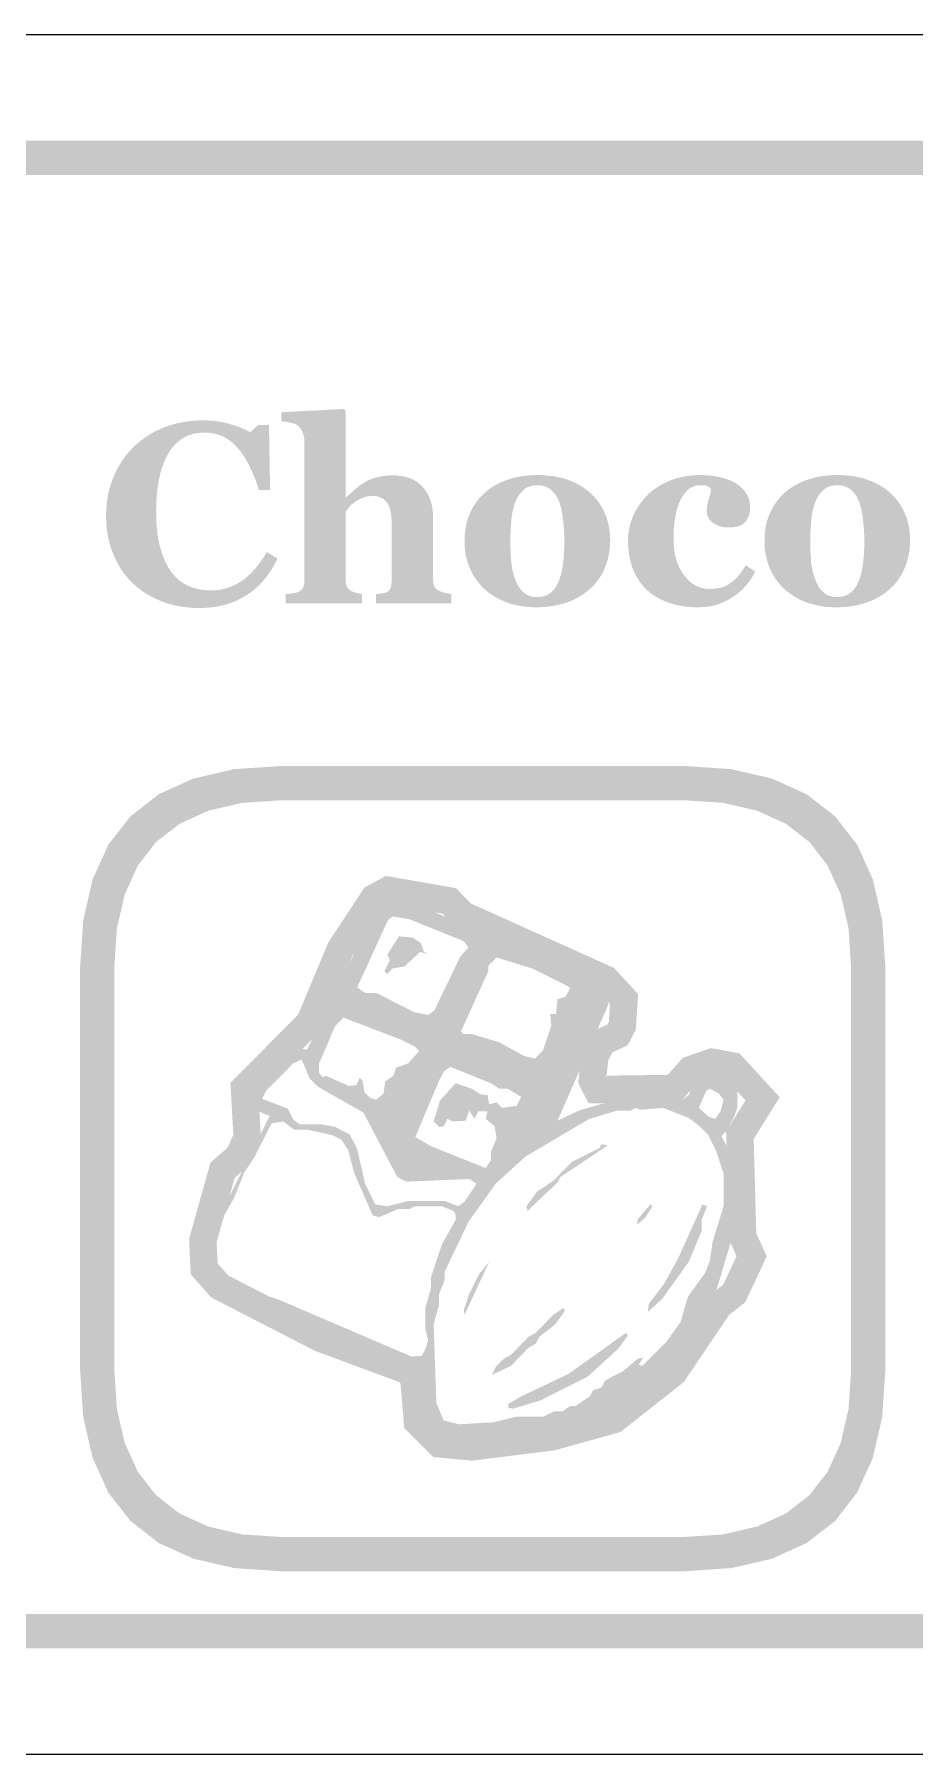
# Model space of a CAD drawing. Header units: millimetres. Extents: x 4 to 272, y 4 to 144.
# Drawn here: x 30.77 to 41.04, y 27.96 to 48.04 of the extents above; entities that cross this region are included whole.
import ezdxf

# ---------------------------------------------------------------- set-up
doc = ezdxf.new("R2010")
doc.units = ezdxf.units.MM
doc.layers.add('CUT', color=1, linetype='Continuous')
doc.layers.add('RASTER', color=7, linetype='Continuous')

msp = doc.modelspace()

# ---------------------------------------------------------------- hatches: boundary and pattern name
at = {"layer": 'RASTER'}
h = msp.add_hatch(color=7, dxfattribs=at)
h.paths.add_polyline_path([(5.2, 44.6), (5.234, 45.116), (5.337, 45.563), (5.509, 45.941), (5.75, 46.25), (6.059, 46.491), (6.438, 46.662), (6.884, 46.766), (7.4, 46.8), (64.6, 46.8), (65.116, 46.766), (65.563, 46.662), (65.941, 46.491), (66.25, 46.25), (66.491, 45.941), (66.663, 45.563), (66.766, 45.116), (66.8, 44.6), (66.8, 31.4), (66.766, 30.884), (66.663, 30.438), (66.491, 30.059), (66.25, 29.75), (65.941, 29.509), (65.563, 29.338), (65.116, 29.234), (64.6, 29.2), (7.4, 29.2), (6.884, 29.234), (6.438, 29.338), (6.059, 29.509), (5.75, 29.75), (5.509, 30.059), (5.337, 30.438), (5.234, 30.884), (5.2, 31.4)])
h.paths.add_polyline_path([(5.6, 44.6), (5.6, 31.4), (5.628, 30.978), (5.712, 30.613), (5.853, 30.303), (6.05, 30.05), (6.303, 29.853), (6.612, 29.712), (6.978, 29.628), (7.4, 29.6), (64.6, 29.6), (65.022, 29.628), (65.387, 29.712), (65.697, 29.853), (65.95, 30.05), (66.147, 30.303), (66.288, 30.612), (66.372, 30.978), (66.4, 31.4), (66.4, 44.6), (66.372, 45.022), (66.288, 45.387), (66.147, 45.697), (65.95, 45.95), (65.697, 46.147), (65.387, 46.288), (65.022, 46.372), (64.6, 46.4), (7.4, 46.4), (6.978, 46.372), (6.612, 46.288), (6.303, 46.147), (6.05, 45.95), (5.853, 45.697), (5.712, 45.387), (5.628, 45.022), (5.6, 44.6)], flags=0)
for points in [[(35.635, 41.4), (34.753, 41.4), (34.753, 41.507), (34.76, 41.508), (34.768, 41.508), (34.776, 41.509), (34.785, 41.51), (34.793, 41.511), (34.802, 41.512), (34.812, 41.513), (34.822, 41.514), (34.831, 41.515), (34.84, 41.517), (34.848, 41.518), (34.856, 41.52), (34.863, 41.522), (34.869, 41.524), (34.875, 41.526), (34.88, 41.529), (34.888, 41.533), (34.894, 41.538), (34.901, 41.543), (34.906, 41.549), (34.911, 41.555), (34.916, 41.561), (34.92, 41.568), (34.923, 41.576), (34.926, 41.584), (34.929, 41.593), (34.931, 41.603), (34.933, 41.614), (34.934, 41.626), (34.935, 41.638), (34.936, 41.652), (34.936, 41.667), (34.936, 42.352), (34.935, 42.389), (34.932, 42.423), (34.928, 42.455), (34.922, 42.484), (34.914, 42.511), (34.904, 42.536), (34.893, 42.558), (34.879, 42.578), (34.865, 42.595), (34.848, 42.61), (34.83, 42.623), (34.811, 42.634), (34.79, 42.642), (34.768, 42.648), (34.744, 42.651), (34.719, 42.652), (34.704, 42.652), (34.69, 42.651), (34.676, 42.65), (34.662, 42.648), (34.649, 42.646), (34.636, 42.643), (34.623, 42.639), (34.61, 42.635), (34.597, 42.63), (34.585, 42.625), (34.572, 42.619), (34.56, 42.613), (34.548, 42.607), (34.535, 42.599), (34.523, 42.592), (34.511, 42.584), (34.501, 42.576), (34.491, 42.569), (34.481, 42.561), (34.473, 42.554), (34.464, 42.546), (34.457, 42.539), (34.45, 42.531), (34.443, 42.524), (34.437, 42.516), (34.431, 42.509), (34.425, 42.501), (34.419, 42.495), (34.414, 42.488), (34.409, 42.482), (34.404, 42.475), (34.4, 42.469), (34.4, 41.683), (34.4, 41.67), (34.4, 41.657), (34.402, 41.645), (34.403, 41.634), (34.405, 41.624), (34.407, 41.614), (34.41, 41.605), (34.413, 41.597), (34.417, 41.589), (34.421, 41.582), (34.426, 41.575), (34.432, 41.568), (34.438, 41.562), (34.446, 41.556), (34.454, 41.55), (34.463, 41.545), (34.468, 41.542), (34.475, 41.539), (34.481, 41.536), (34.488, 41.533), (34.496, 41.53), (34.503, 41.527), (34.512, 41.524), (34.521, 41.522), (34.529, 41.519), (34.538, 41.517), (34.547, 41.515), (34.556, 41.513), (34.565, 41.511), (34.573, 41.509), (34.582, 41.508), (34.59, 41.507), (34.59, 41.4), (33.699, 41.4), (33.699, 41.507), (33.709, 41.508), (33.718, 41.508), (33.728, 41.509), (33.737, 41.51), (33.746, 41.511), (33.755, 41.512), (33.764, 41.513), (33.773, 41.514), (33.782, 41.515), (33.791, 41.517), (33.799, 41.518), (33.807, 41.52), (33.815, 41.522), (33.823, 41.524), (33.83, 41.526), (33.837, 41.529), (33.848, 41.534), (33.859, 41.539), (33.868, 41.544), (33.877, 41.55), (33.884, 41.557), (33.891, 41.564), (33.896, 41.571), (33.901, 41.579), (33.905, 41.588), (33.908, 41.597), (33.911, 41.607), (33.914, 41.618), (33.915, 41.629), (33.917, 41.641), (33.917, 41.653), (33.918, 41.667), (33.918, 43.3), (33.917, 43.312), (33.916, 43.324), (33.915, 43.336), (33.912, 43.348), (33.909, 43.361), (33.905, 43.374), (33.901, 43.386), (33.896, 43.4), (33.89, 43.412), (33.884, 43.424), (33.877, 43.435), (33.869, 43.446), (33.861, 43.455), (33.853, 43.464), (33.844, 43.472), (33.834, 43.479), (33.826, 43.483), (33.818, 43.488), (33.809, 43.492), (33.798, 43.496), (33.787, 43.499), (33.775, 43.503), (33.763, 43.506), (33.749, 43.509), (33.736, 43.511), (33.722, 43.514), (33.709, 43.516), (33.697, 43.518), (33.684, 43.519), (33.672, 43.521), (33.661, 43.522), (33.65, 43.523), (33.65, 43.629), (34.378, 43.668), (34.4, 43.644), (34.4, 42.636), (34.406, 42.636), (34.419, 42.649), (34.433, 42.661), (34.446, 42.672), (34.458, 42.684), (34.471, 42.695), (34.483, 42.706), (34.495, 42.716), (34.506, 42.726), (34.517, 42.736), (34.529, 42.747), (34.542, 42.757), (34.555, 42.767), (34.569, 42.777), (34.584, 42.787), (34.599, 42.797), (34.615, 42.808), (34.629, 42.816), (34.644, 42.825), (34.66, 42.833), (34.677, 42.84), (34.696, 42.848), (34.715, 42.855), (34.735, 42.861), (34.756, 42.868), (34.778, 42.874), (34.801, 42.879), (34.824, 42.883), (34.847, 42.886), (34.871, 42.889), (34.895, 42.891), (34.92, 42.892), (34.945, 42.893), (35.002, 42.891), (35.056, 42.884), (35.106, 42.874), (35.152, 42.859), (35.195, 42.839), (35.234, 42.816), (35.27, 42.788), (35.301, 42.756), (35.329, 42.721), (35.354, 42.683), (35.374, 42.642), (35.391, 42.599), (35.404, 42.552), (35.413, 42.503), (35.419, 42.452), (35.421, 42.398), (35.421, 41.68), (35.421, 41.667), (35.422, 41.654), (35.423, 41.642), (35.425, 41.631), (35.427, 41.621), (35.43, 41.611), (35.433, 41.602), (35.437, 41.593), (35.441, 41.586), (35.447, 41.578), (35.453, 41.571), (35.46, 41.564), (35.468, 41.558), (35.477, 41.552), (35.486, 41.547), (35.497, 41.542), (35.504, 41.539), (35.51, 41.536), (35.517, 41.534), (35.525, 41.531), (35.532, 41.529), (35.54, 41.526), (35.547, 41.524), (35.555, 41.522), (35.564, 41.519), (35.572, 41.517), (35.582, 41.515), (35.591, 41.514), (35.601, 41.512), (35.612, 41.51), (35.623, 41.508), (35.635, 41.507)], [(32.69, 41.344), (32.634, 41.345), (32.578, 41.349), (32.523, 41.355), (32.469, 41.363), (32.416, 41.373), (32.364, 41.386), (32.313, 41.401), (32.262, 41.418), (32.213, 41.438), (32.166, 41.459), (32.12, 41.483), (32.076, 41.509), (32.033, 41.537), (31.992, 41.567), (31.953, 41.599), (31.915, 41.633), (31.88, 41.668), (31.847, 41.706), (31.815, 41.745), (31.786, 41.787), (31.758, 41.83), (31.732, 41.876), (31.709, 41.924), (31.687, 41.973), (31.667, 42.025), (31.65, 42.077), (31.636, 42.131), (31.624, 42.186), (31.615, 42.243), (31.608, 42.3), (31.605, 42.359), (31.603, 42.42), (31.605, 42.479), (31.609, 42.538), (31.615, 42.596), (31.624, 42.652), (31.636, 42.708), (31.651, 42.762), (31.668, 42.815), (31.688, 42.867), (31.71, 42.918), (31.734, 42.967), (31.76, 43.014), (31.789, 43.059), (31.819, 43.103), (31.852, 43.145), (31.887, 43.185), (31.924, 43.224), (31.962, 43.26), (32.003, 43.294), (32.045, 43.325), (32.089, 43.355), (32.134, 43.383), (32.182, 43.408), (32.232, 43.432), (32.283, 43.453), (32.336, 43.472), (32.39, 43.489), (32.444, 43.503), (32.5, 43.514), (32.556, 43.523), (32.614, 43.529), (32.672, 43.533), (32.731, 43.534), (32.774, 43.534), (32.816, 43.532), (32.857, 43.528), (32.896, 43.524), (32.935, 43.518), (32.973, 43.511), (33.01, 43.502), (33.046, 43.493), (33.081, 43.482), (33.114, 43.471), (33.147, 43.46), (33.177, 43.448), (33.207, 43.436), (33.235, 43.424), (33.261, 43.411), (33.286, 43.398), (33.377, 43.479), (33.505, 43.479), (33.518, 42.72), (33.389, 42.72), (33.361, 42.804), (33.331, 42.882), (33.3, 42.954), (33.268, 43.021), (33.234, 43.082), (33.199, 43.137), (33.163, 43.186), (33.125, 43.23), (33.086, 43.268), (33.044, 43.301), (33, 43.329), (32.955, 43.352), (32.907, 43.369), (32.857, 43.382), (32.804, 43.39), (32.75, 43.392), (32.683, 43.388), (32.621, 43.377), (32.562, 43.358), (32.508, 43.332), (32.458, 43.297), (32.411, 43.256), (32.369, 43.207), (32.331, 43.15), (32.298, 43.086), (32.268, 43.016), (32.244, 42.94), (32.224, 42.858), (32.208, 42.77), (32.197, 42.676), (32.19, 42.576), (32.188, 42.469), (32.189, 42.409), (32.191, 42.35), (32.195, 42.294), (32.2, 42.24), (32.207, 42.188), (32.215, 42.139), (32.225, 42.092), (32.237, 42.047), (32.25, 42.004), (32.263, 41.963), (32.278, 41.925), (32.293, 41.889), (32.31, 41.855), (32.327, 41.822), (32.346, 41.793), (32.365, 41.765), (32.387, 41.738), (32.409, 41.713), (32.433, 41.69), (32.458, 41.668), (32.483, 41.649), (32.51, 41.631), (32.537, 41.615), (32.566, 41.601), (32.595, 41.589), (32.625, 41.579), (32.656, 41.57), (32.688, 41.562), (32.72, 41.557), (32.753, 41.553), (32.787, 41.55), (32.822, 41.549), (32.873, 41.551), (32.922, 41.556), (32.97, 41.565), (33.016, 41.577), (33.061, 41.593), (33.105, 41.612), (33.147, 41.635), (33.188, 41.661), (33.227, 41.69), (33.266, 41.724), (33.304, 41.76), (33.341, 41.801), (33.377, 41.845), (33.412, 41.892), (33.446, 41.943), (33.48, 41.998), (33.606, 41.921), (33.59, 41.89), (33.573, 41.859), (33.556, 41.829), (33.538, 41.799), (33.52, 41.771), (33.501, 41.743), (33.482, 41.717), (33.462, 41.691), (33.442, 41.666), (33.42, 41.642), (33.398, 41.618), (33.375, 41.596), (33.352, 41.575), (33.327, 41.554), (33.302, 41.534), (33.276, 41.516), (33.247, 41.496), (33.217, 41.478), (33.186, 41.46), (33.154, 41.444), (33.122, 41.429), (33.089, 41.415), (33.055, 41.402), (33.021, 41.39), (32.985, 41.379), (32.947, 41.37), (32.908, 41.362), (32.868, 41.356), (32.826, 41.351), (32.782, 41.347), (32.737, 41.345), (32.69, 41.344)], [(38.513, 41.353), (38.463, 41.354), (38.414, 41.357), (38.367, 41.361), (38.321, 41.368), (38.277, 41.376), (38.234, 41.386), (38.193, 41.399), (38.153, 41.412), (38.115, 41.428), (38.079, 41.445), (38.044, 41.463), (38.011, 41.483), (37.98, 41.503), (37.95, 41.526), (37.922, 41.549), (37.896, 41.574), (37.872, 41.601), (37.849, 41.629), (37.828, 41.658), (37.808, 41.688), (37.79, 41.719), (37.773, 41.752), (37.759, 41.785), (37.745, 41.82), (37.734, 41.856), (37.724, 41.893), (37.715, 41.93), (37.708, 41.969), (37.703, 42.008), (37.699, 42.048), (37.696, 42.088), (37.696, 42.129), (37.697, 42.167), (37.699, 42.205), (37.704, 42.242), (37.711, 42.278), (37.719, 42.314), (37.73, 42.35), (37.742, 42.385), (37.756, 42.42), (37.772, 42.453), (37.789, 42.486), (37.808, 42.518), (37.828, 42.549), (37.849, 42.578), (37.872, 42.607), (37.896, 42.635), (37.921, 42.661), (37.949, 42.687), (37.978, 42.712), (38.009, 42.735), (38.041, 42.757), (38.075, 42.778), (38.111, 42.797), (38.148, 42.815), (38.187, 42.832), (38.227, 42.847), (38.269, 42.86), (38.311, 42.871), (38.354, 42.88), (38.399, 42.887), (38.444, 42.892), (38.49, 42.895), (38.538, 42.896), (38.603, 42.894), (38.666, 42.889), (38.724, 42.881), (38.779, 42.87), (38.831, 42.856), (38.879, 42.838), (38.923, 42.818), (38.964, 42.794), (39.001, 42.767), (39.033, 42.738), (39.06, 42.707), (39.082, 42.674), (39.099, 42.639), (39.111, 42.601), (39.118, 42.561), (39.121, 42.519), (39.12, 42.493), (39.117, 42.469), (39.113, 42.446), (39.107, 42.424), (39.099, 42.403), (39.09, 42.384), (39.078, 42.366), (39.065, 42.349), (39.05, 42.334), (39.032, 42.321), (39.012, 42.31), (38.989, 42.301), (38.964, 42.294), (38.936, 42.289), (38.906, 42.286), (38.873, 42.285), (38.846, 42.286), (38.821, 42.288), (38.796, 42.292), (38.772, 42.298), (38.75, 42.305), (38.729, 42.314), (38.709, 42.325), (38.689, 42.338), (38.672, 42.351), (38.657, 42.366), (38.644, 42.382), (38.634, 42.398), (38.626, 42.416), (38.62, 42.435), (38.617, 42.454), (38.615, 42.475), (38.616, 42.493), (38.617, 42.511), (38.619, 42.529), (38.621, 42.547), (38.625, 42.564), (38.629, 42.582), (38.633, 42.6), (38.639, 42.617), (38.644, 42.634), (38.649, 42.65), (38.654, 42.665), (38.658, 42.679), (38.661, 42.692), (38.663, 42.704), (38.665, 42.715), (38.667, 42.724), (38.663, 42.731), (38.658, 42.737), (38.653, 42.742), (38.648, 42.747), (38.643, 42.752), (38.638, 42.757), (38.632, 42.761), (38.626, 42.765), (38.619, 42.768), (38.612, 42.771), (38.603, 42.773), (38.594, 42.775), (38.584, 42.776), (38.573, 42.778), (38.561, 42.778), (38.548, 42.778), (38.532, 42.778), (38.516, 42.776), (38.5, 42.774), (38.485, 42.771), (38.47, 42.766), (38.456, 42.761), (38.442, 42.755), (38.428, 42.748), (38.415, 42.739), (38.401, 42.729), (38.388, 42.718), (38.376, 42.705), (38.363, 42.691), (38.351, 42.675), (38.339, 42.658), (38.327, 42.639), (38.316, 42.62), (38.305, 42.6), (38.295, 42.577), (38.286, 42.554), (38.277, 42.528), (38.269, 42.501), (38.261, 42.473), (38.254, 42.443), (38.248, 42.411), (38.243, 42.378), (38.238, 42.344), (38.234, 42.307), (38.231, 42.27), (38.229, 42.23), (38.228, 42.19), (38.227, 42.147), (38.229, 42.083), (38.235, 42.023), (38.244, 41.966), (38.258, 41.912), (38.275, 41.861), (38.296, 41.813), (38.321, 41.768), (38.35, 41.727), (38.381, 41.689), (38.414, 41.657), (38.448, 41.629), (38.484, 41.607), (38.521, 41.589), (38.56, 41.577), (38.6, 41.569), (38.642, 41.567), (38.681, 41.568), (38.719, 41.572), (38.754, 41.577), (38.788, 41.585), (38.819, 41.595), (38.848, 41.608), (38.875, 41.623), (38.9, 41.64), (38.924, 41.659), (38.947, 41.68), (38.969, 41.702), (38.991, 41.727), (39.012, 41.754), (39.032, 41.782), (39.052, 41.813), (39.071, 41.845), (39.181, 41.769), (39.169, 41.747), (39.157, 41.725), (39.144, 41.704), (39.131, 41.684), (39.117, 41.663), (39.103, 41.644), (39.088, 41.625), (39.073, 41.606), (39.056, 41.588), (39.039, 41.57), (39.022, 41.553), (39.003, 41.536), (38.984, 41.52), (38.964, 41.504), (38.943, 41.489), (38.922, 41.475), (38.899, 41.46), (38.875, 41.447), (38.852, 41.434), (38.829, 41.422), (38.805, 41.411), (38.782, 41.401), (38.758, 41.392), (38.734, 41.384), (38.71, 41.377), (38.685, 41.37), (38.658, 41.365), (38.631, 41.361), (38.603, 41.357), (38.574, 41.355), (38.544, 41.354), (38.513, 41.353)]]:
    msp.add_hatch(color=7, dxfattribs=at).paths.add_polyline_path(points)
h = msp.add_hatch(color=7, dxfattribs=at)
h.paths.add_polyline_path([(37.265, 42.68), (37.291, 42.654), (37.316, 42.627), (37.339, 42.599), (37.36, 42.569), (37.38, 42.538), (37.399, 42.506), (37.415, 42.473), (37.43, 42.439), (37.444, 42.403), (37.455, 42.367), (37.465, 42.33), (37.473, 42.292), (37.48, 42.254), (37.484, 42.214), (37.487, 42.175), (37.488, 42.134), (37.487, 42.094), (37.484, 42.054), (37.48, 42.015), (37.473, 41.976), (37.466, 41.938), (37.456, 41.9), (37.444, 41.863), (37.431, 41.827), (37.416, 41.792), (37.4, 41.757), (37.382, 41.725), (37.362, 41.693), (37.34, 41.663), (37.317, 41.634), (37.293, 41.606), (37.266, 41.58), (37.237, 41.554), (37.206, 41.528), (37.173, 41.505), (37.139, 41.483), (37.104, 41.463), (37.068, 41.444), (37.03, 41.427), (36.99, 41.412), (36.949, 41.398), (36.907, 41.386), (36.863, 41.376), (36.818, 41.368), (36.772, 41.361), (36.724, 41.357), (36.674, 41.354), (36.623, 41.353), (36.579, 41.354), (36.536, 41.356), (36.493, 41.36), (36.452, 41.366), (36.411, 41.373), (36.371, 41.382), (36.332, 41.392), (36.294, 41.404), (36.257, 41.418), (36.222, 41.433), (36.187, 41.45), (36.153, 41.468), (36.12, 41.489), (36.089, 41.51), (36.058, 41.533), (36.029, 41.558), (36.001, 41.583), (35.976, 41.61), (35.952, 41.638), (35.929, 41.668), (35.908, 41.699), (35.888, 41.731), (35.87, 41.765), (35.853, 41.801), (35.838, 41.837), (35.825, 41.875), (35.814, 41.914), (35.804, 41.954), (35.797, 41.994), (35.792, 42.036), (35.789, 42.079), (35.788, 42.124), (35.789, 42.167), (35.792, 42.209), (35.796, 42.25), (35.802, 42.29), (35.81, 42.328), (35.82, 42.365), (35.832, 42.402), (35.845, 42.436), (35.86, 42.47), (35.876, 42.503), (35.895, 42.535), (35.915, 42.566), (35.937, 42.596), (35.961, 42.625), (35.987, 42.653), (36.014, 42.68), (36.042, 42.705), (36.071, 42.729), (36.102, 42.751), (36.135, 42.771), (36.169, 42.79), (36.205, 42.808), (36.242, 42.824), (36.281, 42.839), (36.322, 42.852), (36.363, 42.864), (36.406, 42.874), (36.45, 42.882), (36.495, 42.888), (36.541, 42.892), (36.588, 42.895), (36.636, 42.896), (36.687, 42.895), (36.736, 42.892), (36.783, 42.888), (36.829, 42.882), (36.874, 42.874), (36.916, 42.864), (36.958, 42.852), (36.998, 42.839), (37.036, 42.824), (37.073, 42.808), (37.108, 42.79), (37.142, 42.771), (37.175, 42.751), (37.206, 42.729), (37.236, 42.705), (37.265, 42.68)])
h.paths.add_polyline_path([(36.89, 41.665), (36.898, 41.686), (36.905, 41.708), (36.912, 41.732), (36.918, 41.756), (36.924, 41.781), (36.929, 41.808), (36.933, 41.836), (36.938, 41.864), (36.941, 41.894), (36.944, 41.925), (36.947, 41.958), (36.949, 41.991), (36.951, 42.026), (36.952, 42.062), (36.953, 42.099), (36.953, 42.137), (36.953, 42.163), (36.952, 42.19), (36.951, 42.218), (36.949, 42.247), (36.947, 42.276), (36.945, 42.307), (36.942, 42.339), (36.938, 42.371), (36.934, 42.403), (36.93, 42.434), (36.925, 42.462), (36.92, 42.489), (36.914, 42.514), (36.908, 42.538), (36.901, 42.559), (36.894, 42.579), (36.885, 42.602), (36.875, 42.623), (36.864, 42.643), (36.852, 42.662), (36.84, 42.679), (36.826, 42.695), (36.812, 42.71), (36.797, 42.724), (36.781, 42.737), (36.764, 42.747), (36.746, 42.756), (36.726, 42.764), (36.706, 42.77), (36.685, 42.774), (36.663, 42.776), (36.639, 42.777), (36.614, 42.776), (36.59, 42.773), (36.567, 42.769), (36.546, 42.763), (36.526, 42.755), (36.507, 42.745), (36.489, 42.733), (36.473, 42.72), (36.458, 42.705), (36.444, 42.689), (36.43, 42.672), (36.418, 42.654), (36.406, 42.635), (36.396, 42.615), (36.386, 42.594), (36.377, 42.572), (36.37, 42.551), (36.363, 42.528), (36.357, 42.505), (36.351, 42.481), (36.346, 42.456), (36.342, 42.431), (36.338, 42.404), (36.335, 42.376), (36.332, 42.348), (36.33, 42.32), (36.328, 42.291), (36.326, 42.262), (36.325, 42.233), (36.324, 42.203), (36.323, 42.173), (36.323, 42.143), (36.323, 42.104), (36.324, 42.066), (36.324, 42.031), (36.326, 41.997), (36.327, 41.965), (36.329, 41.934), (36.331, 41.905), (36.333, 41.878), (36.336, 41.852), (36.34, 41.826), (36.345, 41.8), (36.351, 41.773), (36.358, 41.747), (36.365, 41.721), (36.374, 41.694), (36.383, 41.668), (36.392, 41.646), (36.402, 41.625), (36.412, 41.605), (36.424, 41.587), (36.437, 41.569), (36.45, 41.553), (36.464, 41.538), (36.48, 41.525), (36.496, 41.512), (36.513, 41.501), (36.532, 41.492), (36.551, 41.485), (36.572, 41.479), (36.593, 41.475), (36.616, 41.473), (36.639, 41.472), (36.661, 41.473), (36.682, 41.475), (36.702, 41.479), (36.721, 41.484), (36.74, 41.491), (36.757, 41.499), (36.774, 41.509), (36.79, 41.521), (36.806, 41.534), (36.82, 41.548), (36.834, 41.564), (36.847, 41.581), (36.859, 41.6), (36.87, 41.62), (36.88, 41.642), (36.89, 41.665)], flags=0)
h = msp.add_hatch(color=7, dxfattribs=at)
h.paths.add_polyline_path([(40.766, 42.68), (40.792, 42.654), (40.817, 42.627), (40.84, 42.599), (40.861, 42.569), (40.881, 42.538), (40.9, 42.506), (40.916, 42.473), (40.931, 42.439), (40.945, 42.403), (40.956, 42.367), (40.966, 42.33), (40.974, 42.292), (40.98, 42.254), (40.985, 42.214), (40.988, 42.175), (40.989, 42.134), (40.988, 42.094), (40.985, 42.054), (40.981, 42.015), (40.974, 41.976), (40.966, 41.938), (40.957, 41.9), (40.945, 41.863), (40.932, 41.827), (40.917, 41.792), (40.901, 41.757), (40.883, 41.725), (40.863, 41.693), (40.841, 41.663), (40.818, 41.634), (40.794, 41.606), (40.767, 41.58), (40.738, 41.554), (40.707, 41.528), (40.674, 41.505), (40.64, 41.483), (40.605, 41.463), (40.569, 41.444), (40.531, 41.427), (40.491, 41.412), (40.45, 41.398), (40.408, 41.386), (40.364, 41.376), (40.319, 41.368), (40.273, 41.361), (40.225, 41.357), (40.175, 41.354), (40.124, 41.353), (40.08, 41.354), (40.037, 41.356), (39.994, 41.36), (39.953, 41.366), (39.912, 41.373), (39.872, 41.382), (39.833, 41.392), (39.795, 41.404), (39.758, 41.418), (39.722, 41.433), (39.688, 41.45), (39.654, 41.468), (39.621, 41.489), (39.59, 41.51), (39.559, 41.533), (39.53, 41.558), (39.502, 41.583), (39.477, 41.61), (39.453, 41.638), (39.43, 41.668), (39.409, 41.699), (39.389, 41.731), (39.371, 41.765), (39.354, 41.801), (39.339, 41.837), (39.326, 41.875), (39.314, 41.914), (39.305, 41.954), (39.298, 41.994), (39.293, 42.036), (39.29, 42.079), (39.289, 42.124), (39.29, 42.167), (39.293, 42.209), (39.297, 42.25), (39.303, 42.29), (39.311, 42.328), (39.321, 42.365), (39.332, 42.402), (39.346, 42.436), (39.361, 42.47), (39.377, 42.503), (39.396, 42.535), (39.416, 42.566), (39.438, 42.596), (39.462, 42.625), (39.488, 42.653), (39.515, 42.68), (39.543, 42.705), (39.572, 42.729), (39.603, 42.751), (39.636, 42.771), (39.67, 42.79), (39.706, 42.808), (39.743, 42.824), (39.782, 42.839), (39.823, 42.852), (39.864, 42.864), (39.907, 42.874), (39.951, 42.882), (39.995, 42.888), (40.042, 42.892), (40.089, 42.895), (40.137, 42.896), (40.188, 42.895), (40.237, 42.892), (40.284, 42.888), (40.33, 42.882), (40.375, 42.874), (40.417, 42.864), (40.459, 42.852), (40.499, 42.839), (40.537, 42.824), (40.574, 42.808), (40.609, 42.79), (40.643, 42.771), (40.676, 42.751), (40.707, 42.729), (40.737, 42.705), (40.766, 42.68)])
h.paths.add_polyline_path([(40.391, 41.665), (40.399, 41.686), (40.406, 41.708), (40.413, 41.732), (40.419, 41.756), (40.425, 41.781), (40.43, 41.808), (40.434, 41.836), (40.438, 41.864), (40.442, 41.894), (40.445, 41.925), (40.448, 41.958), (40.45, 41.991), (40.452, 42.026), (40.453, 42.062), (40.454, 42.099), (40.454, 42.137), (40.454, 42.163), (40.453, 42.19), (40.452, 42.218), (40.45, 42.247), (40.448, 42.276), (40.446, 42.307), (40.443, 42.339), (40.439, 42.371), (40.435, 42.403), (40.431, 42.434), (40.426, 42.462), (40.421, 42.489), (40.415, 42.514), (40.409, 42.538), (40.402, 42.559), (40.395, 42.579), (40.386, 42.602), (40.376, 42.623), (40.365, 42.643), (40.353, 42.662), (40.341, 42.679), (40.327, 42.695), (40.313, 42.71), (40.298, 42.724), (40.282, 42.737), (40.265, 42.747), (40.247, 42.756), (40.227, 42.764), (40.207, 42.77), (40.186, 42.774), (40.164, 42.776), (40.14, 42.777), (40.115, 42.776), (40.091, 42.773), (40.068, 42.769), (40.047, 42.763), (40.027, 42.755), (40.008, 42.745), (39.99, 42.733), (39.974, 42.72), (39.959, 42.705), (39.945, 42.689), (39.931, 42.672), (39.919, 42.654), (39.907, 42.635), (39.897, 42.615), (39.887, 42.594), (39.878, 42.572), (39.871, 42.551), (39.864, 42.528), (39.858, 42.505), (39.852, 42.481), (39.847, 42.456), (39.843, 42.431), (39.839, 42.404), (39.836, 42.376), (39.833, 42.348), (39.831, 42.32), (39.829, 42.291), (39.827, 42.262), (39.826, 42.233), (39.825, 42.203), (39.824, 42.173), (39.824, 42.143), (39.824, 42.104), (39.825, 42.066), (39.825, 42.031), (39.827, 41.997), (39.828, 41.965), (39.83, 41.934), (39.832, 41.905), (39.834, 41.878), (39.837, 41.852), (39.841, 41.826), (39.846, 41.8), (39.852, 41.773), (39.858, 41.747), (39.866, 41.721), (39.875, 41.694), (39.884, 41.668), (39.893, 41.646), (39.903, 41.625), (39.913, 41.605), (39.925, 41.587), (39.938, 41.569), (39.951, 41.553), (39.965, 41.538), (39.981, 41.525), (39.997, 41.512), (40.014, 41.501), (40.033, 41.492), (40.052, 41.485), (40.073, 41.479), (40.094, 41.475), (40.117, 41.473), (40.14, 41.472), (40.162, 41.473), (40.183, 41.475), (40.203, 41.479), (40.222, 41.484), (40.241, 41.491), (40.258, 41.499), (40.275, 41.509), (40.291, 41.521), (40.307, 41.534), (40.321, 41.548), (40.335, 41.564), (40.348, 41.581), (40.36, 41.6), (40.371, 41.62), (40.381, 41.642), (40.391, 41.665)], flags=0)
h = msp.add_hatch(color=7, dxfattribs=at)
h.paths.add_polyline_path([(31.3, 37.15), (31.337, 37.701), (31.447, 38.178), (31.63, 38.582), (31.888, 38.912), (32.218, 39.17), (32.622, 39.353), (33.099, 39.463), (33.65, 39.5), (38.35, 39.5), (38.901, 39.463), (39.378, 39.353), (39.782, 39.17), (40.113, 38.912), (40.37, 38.582), (40.553, 38.178), (40.663, 37.701), (40.7, 37.15), (40.7, 32.45), (40.663, 31.899), (40.553, 31.422), (40.37, 31.018), (40.113, 30.687), (39.782, 30.43), (39.378, 30.247), (38.901, 30.137), (38.35, 30.1), (33.65, 30.1), (33.099, 30.137), (32.622, 30.247), (32.218, 30.43), (31.888, 30.688), (31.63, 31.018), (31.447, 31.422), (31.337, 31.899), (31.3, 32.45)])
h.paths.add_polyline_path([(31.7, 37.15), (31.7, 32.45), (31.73, 31.993), (31.822, 31.597), (31.974, 31.262), (32.187, 30.988), (32.462, 30.774), (32.797, 30.622), (33.193, 30.53), (33.65, 30.5), (38.35, 30.5), (38.807, 30.53), (39.203, 30.622), (39.538, 30.774), (39.813, 30.988), (40.026, 31.262), (40.178, 31.597), (40.27, 31.993), (40.3, 32.45), (40.3, 37.15), (40.27, 37.607), (40.178, 38.003), (40.026, 38.338), (39.813, 38.613), (39.538, 38.826), (39.203, 38.978), (38.807, 39.07), (38.35, 39.1), (33.65, 39.1), (33.193, 39.07), (32.797, 38.978), (32.462, 38.826), (32.188, 38.613), (31.974, 38.338), (31.822, 38.003), (31.73, 37.607), (31.7, 37.15)], flags=0)
h = msp.add_hatch(color=7, dxfattribs=at)
h.paths.add_polyline_path([(34.87, 38.217), (35.688, 38.074), (35.86, 37.896), (37.534, 37.142), (37.813, 36.838), (37.787, 36.423), (37.692, 36.239), (37.515, 36.158), (37.466, 36.067), (37.443, 35.859), (37.43, 35.885), (38.16, 35.895), (38.335, 36.093), (38.66, 36.207), (38.998, 36.145), (39.467, 35.633), (39.163, 35.146), (39.193, 34.046), (39.315, 33.775), (39.064, 33.24), (38.875, 33.091), (38.348, 32.31), (37.608, 31.725), (36.841, 31.512), (35.877, 31.391), (35.422, 31.433), (35.084, 31.77), (35.041, 32.289), (35.029, 32.307), (34.044, 32.672), (32.828, 33.297), (32.592, 33.566), (32.572, 33.976), (32.822, 34.871), (33.02, 35.042), (33.089, 35.195), (33.055, 35.801), (33.846, 36.599), (34.197, 37.439), (34.62, 38.082)])
h.paths.add_polyline_path([(34.924, 37.883), (34.843, 37.839), (34.481, 37.288), (34.117, 36.418), (33.382, 35.677), (33.412, 35.135), (33.283, 34.846), (33.104, 34.692), (32.894, 33.94), (32.906, 33.693), (33.028, 33.553), (34.174, 32.965), (35.238, 32.571), (35.353, 32.397), (35.394, 31.914), (35.567, 31.741), (35.871, 31.712), (36.778, 31.827), (37.46, 32.016), (38.111, 32.53), (38.638, 33.312), (38.806, 33.444), (38.963, 33.778), (38.875, 33.973), (38.841, 35.234), (39.067, 35.596), (38.834, 35.85), (38.686, 35.877), (38.52, 35.819), (38.306, 35.577), (37.236, 35.562), (37.114, 35.798), (37.155, 36.164), (37.284, 36.405), (37.459, 36.484), (37.472, 36.51), (37.485, 36.722), (37.342, 36.877), (35.672, 37.629), (35.53, 37.777), (34.924, 37.883)], flags=0)
h = msp.add_hatch(color=7, dxfattribs=at)
h.paths.add_polyline_path([(34.894, 37.957), (35.012, 37.967), (35.332, 37.839), (37.055, 37.105), (37.384, 36.923), (37.47, 36.722), (36.873, 35.359), (37.119, 35.477), (37.661, 35.637), (38.076, 35.669), (38.332, 35.605), (38.405, 35.659), (38.482, 35.838), (38.555, 35.892), (38.747, 35.892), (38.916, 35.806), (38.97, 35.701), (38.97, 35.509), (38.938, 35.414), (38.852, 35.244), (38.788, 35.181), (38.938, 34.871), (38.97, 34.711), (38.97, 34.36), (38.938, 34.296), (38.906, 33.977), (38.715, 33.339), (38.565, 33.042), (38.246, 32.595), (37.894, 32.244), (37.607, 32.053), (37.247, 31.871), (36.927, 31.775), (36.608, 31.743), (36.544, 31.711), (36.353, 31.711), (36.034, 31.647), (35.587, 31.647), (35.418, 31.733), (35.3, 31.935), (35.3, 32.445), (35.277, 32.487), (34.374, 32.86), (33.458, 33.285), (33.512, 33.307), (33.608, 33.275), (35.172, 32.605), (35.29, 32.614), (35.332, 32.701), (35.363, 32.796), (35.332, 32.924), (35.332, 33.179), (35.395, 33.403), (35.395, 33.53), (35.523, 33.913), (35.683, 34.201), (35.683, 34.264), (35.66, 34.306), (35.523, 34.36), (35.204, 34.36), (35.14, 34.328), (35.012, 34.328), (34.789, 34.233), (34.715, 34.255), (34.502, 34.743), (34.428, 35.021), (34.352, 35.136), (34.246, 35.19), (33.959, 35.254), (33.799, 35.254), (33.672, 35.35), (33.535, 35.327), (33.33, 34.925), (33.215, 34.753), (33.097, 34.456), (32.97, 34.233), (32.906, 34.073), (32.906, 33.977), (32.842, 33.85), (32.842, 33.754), (32.896, 33.648), (32.992, 33.553), (33.439, 33.317), (33.321, 33.339), (32.96, 33.521), (32.864, 33.617), (32.81, 33.722), (32.81, 33.913), (32.906, 34.201), (33.512, 35.414), (33.311, 35.5), (33.289, 35.669), (33.426, 35.851), (33.49, 35.883), (33.694, 36.093), (33.873, 36.202), (33.949, 36.189), (34.747, 37.817), (34.811, 37.913)])
h.paths.add_polyline_path([(34.948, 37.744), (34.894, 37.702), (34.534, 36.914), (34.629, 36.85), (34.757, 36.85), (35.204, 36.626), (35.363, 36.594), (35.437, 36.649), (35.737, 37.274), (35.833, 37.383), (35.778, 37.456), (35.14, 37.712)], flags=0)
h.paths.add_polyline_path([(35.022, 37.511), (35.181, 37.498), (35.277, 37.434), (35.309, 37.338), (35.354, 37.306), (35.268, 37.329), (35.086, 37.159), (34.948, 37.137), (34.885, 37.073), (34.853, 37.105), (34.917, 37.233), (34.885, 37.297)], flags=0)
h.paths.add_polyline_path([(36.161, 37.265), (36.066, 37.169), (36.066, 37.105), (35.746, 36.403), (35.778, 36.371), (35.874, 36.371), (36.193, 36.275), (36.481, 36.116), (36.608, 36.084), (36.704, 36.18), (36.8, 36.467), (36.79, 36.604), (36.854, 36.604), (36.873, 36.776), (36.969, 36.808), (37.023, 36.914), (36.576, 37.137)], flags=0)
h.paths.add_polyline_path([(34.374, 36.563), (34.278, 36.467), (34.087, 36.02), (34.087, 35.924), (34.128, 35.87), (34.173, 35.883), (34.438, 35.765), (34.524, 35.774), (34.565, 35.86), (34.597, 35.828), (34.62, 35.691), (34.684, 35.627), (34.757, 35.605), (34.843, 35.678), (34.862, 35.819), (34.958, 35.883), (34.99, 35.978), (35.13, 36.03), (35.258, 36.17), (35.213, 36.221), (35.044, 36.307)], flags=0)
h.paths.add_polyline_path([(33.886, 36.074), (33.79, 36.03), (33.471, 35.71), (33.426, 35.615), (33.726, 35.5), (33.79, 35.372), (33.863, 35.318), (34.119, 35.318), (34.278, 35.286), (34.447, 35.2), (34.534, 35.031), (34.629, 34.616), (34.747, 34.383), (34.885, 34.36), (35.14, 34.424), (35.555, 34.424), (35.715, 34.36), (35.788, 34.415), (35.928, 34.625), (35.842, 34.679), (35.108, 34.648), (35.003, 34.702), (34.607, 35.455), (34.077, 35.755), (33.981, 35.851)], flags=0)
h.paths.add_polyline_path([(35.619, 35.988), (35.545, 35.934), (35.491, 35.828), (35.213, 35.168), (35.395, 35.062), (36.034, 34.807), (36.098, 34.903), (36.098, 34.999), (36.161, 35.158), (36.139, 35.295), (36.034, 35.382), (36.056, 35.468), (35.948, 35.468), (35.906, 35.382), (35.842, 35.477), (35.801, 35.359), (35.651, 35.35), (35.587, 35.382), (35.545, 35.295), (35.491, 35.286), (35.427, 35.35), (35.501, 35.595), (35.683, 35.797), (35.874, 35.733), (35.97, 35.669), (36.056, 35.659), (36.075, 35.551), (36.161, 35.573), (36.225, 35.509), (36.394, 35.532), (36.449, 35.637), (36.289, 35.733), (36.193, 35.733), (36.098, 35.797)], flags=0)
h.paths.add_polyline_path([(38.651, 35.733), (38.609, 35.71), (38.523, 35.509), (38.641, 35.404), (38.715, 35.382), (38.779, 35.477), (38.811, 35.605), (38.756, 35.678)], flags=0)
h.paths.add_polyline_path([(37.789, 35.509), (37.725, 35.477), (37.566, 35.477), (37.247, 35.382), (36.503, 34.944), (36.152, 34.625), (35.833, 34.178), (35.555, 33.594), (35.555, 33.498), (35.491, 33.339), (35.491, 33.211), (35.427, 32.988), (35.459, 32.062), (35.545, 31.861), (35.724, 31.816), (36.129, 31.839), (36.385, 31.903), (36.704, 31.903), (36.832, 31.966), (36.927, 31.966), (37.023, 32.03), (37.087, 32.03), (37.256, 32.148), (37.288, 32.212), (37.384, 32.244), (37.428, 32.327), (37.639, 32.436), (37.811, 32.582), (37.875, 32.595), (37.821, 32.509), (37.863, 32.499), (38.15, 32.787), (38.309, 33.01), (38.396, 33.307), (38.597, 33.585), (38.651, 33.722), (38.683, 33.945), (38.811, 34.36), (38.811, 34.743), (38.724, 35.008), (38.629, 35.2), (38.533, 35.295), (38.405, 35.391), (38.108, 35.509), (37.843, 35.487)], flags=0)
h.paths.add_polyline_path([(37.384, 35.085), (37.46, 35.072), (36.905, 34.702), (36.873, 34.638), (36.522, 34.306), (36.512, 34.36), (36.631, 34.529), (36.822, 34.657), (37.045, 34.881), (37.365, 35.04)], flags=0)
h.paths.add_polyline_path([(37.958, 34.383), (37.981, 34.36), (37.894, 34.223), (37.799, 34.146), (37.811, 34.21)], flags=0)
h.paths.add_polyline_path([(38.565, 34.383), (38.619, 34.36), (38.555, 34.201), (38.555, 34.073), (38.405, 33.712), (38.099, 33.285), (37.926, 33.125), (37.939, 33.221), (38.118, 33.457), (38.277, 33.744)], flags=0)
h.paths.add_polyline_path([(36.075, 33.712), (35.788, 33.093), (35.778, 33.147), (35.842, 33.339), (35.96, 33.572)], flags=0)
h.paths.add_polyline_path([(36.937, 33.17), (36.959, 33.147), (36.937, 33.106), (36.841, 32.978), (36.662, 32.838), (36.618, 32.755), (36.535, 32.71), (36.331, 32.499), (36.107, 32.391), (36.152, 32.487), (36.248, 32.582), (36.331, 32.627), (36.535, 32.838), (36.618, 32.882), (36.822, 33.093)], flags=0)
h.paths.add_polyline_path([(37.671, 32.882), (37.693, 32.86), (37.671, 32.819), (37.575, 32.691), (37.224, 32.372), (36.672, 32.094), (36.353, 31.998), (36.299, 32.008), (36.299, 32.053), (36.439, 32.136), (37.001, 32.404)], flags=0)

# ---------------------------------------------------------------- linework, layer by layer
at = {"layer": 'CUT'}
for points in [[(6.999, 48.04), (65.001, 48.04)], [(65.001, 27.96), (6.999, 27.96)]]:
    msp.add_lwpolyline(points, dxfattribs=at)

doc.saveas('drawing.dxf')
